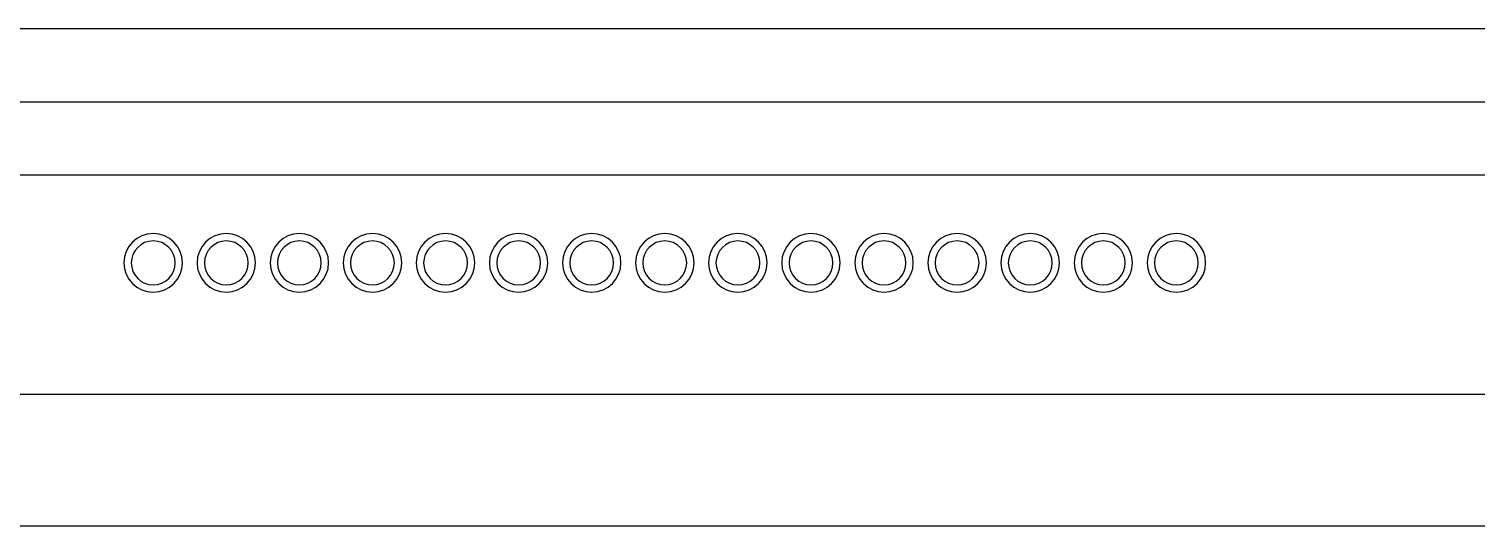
# Model space of a CAD drawing. Extents: x 248532 to 249232, y 311486 to 312786.
# Drawn here: x 249037.8 to 249136.8, y 311738.4 to 311772.4 of the extents above; entities that cross this region are included whole.
import ezdxf

# ---------------------------------------------------------------- set-up
doc = ezdxf.new("R2010")
doc.units = 0
doc.header["$MEASUREMENT"] = 0
doc.layers.add('PV-115', color=7, linetype='Continuous')

# ---------------------------------------------------------------- blocks, each defined once
blk = doc.blocks.new('Manufacturer光辉PartName智能照明控制模块Series12位ShellFrameLimitingCurrentRemarkPartTypeMinCurrent0MaxCurrent0PolesMinPower0MaxPower0LibType2DelFlgfalseUpdateDate')
at = {"layer": 'PV-115'}
for p, q in [((108, -18), (-108, -18)), ((108, -23), (-108, -23)), ((108, -28), (-108, -28)), ((108, -43), (-108, -43)), ((108, -52), (-108, -52))]:
    blk.add_line(p, q, dxfattribs=at)
for centre, radius, start, end in [((-13, -34), 2, 0, 180), ((-13, -34), 1.5, 0, 180), ((-8, -34), 2, 0, 180), ((-8, -34), 1.5, 0, 180), ((-3, -34), 2, 0, 180), ((-3, -34), 1.5, 0, 180), ((2, -34), 2, 0, 180), ((2, -34), 1.5, 0, 180), ((7, -34), 2, 0, 180), ((7, -34), 1.5, 0, 180), ((12, -34), 2, 0, 180), ((12, -34), 1.5, 0, 180), ((17, -34), 2, 0, 180), ((17, -34), 1.5, 0, 180), ((22, -34), 2, 0, 180), ((22, -34), 1.5, 0, 180), ((27, -34), 2, 0, 180), ((27, -34), 1.5, 0, 180), ((32, -34), 2, 0, 180), ((32, -34), 1.5, 0, 180), ((37, -34), 2, 0, 180), ((37, -34), 1.5, 0, 180), ((42, -34), 2, 0, 180), ((42, -34), 1.5, 0, 180), ((47, -34), 2, 0, 180), ((47, -34), 1.5, 0, 180), ((52, -34), 2, 0, 180), ((52, -34), 1.5, 0, 180), ((57, -34), 2, 0, 180), ((57, -34), 1.5, 0, 180), ((-13, -34), 2, 180, 0), ((-13, -34), 1.5, 180, 0), ((-8, -34), 2, 180, 0), ((-8, -34), 1.5, 180, 0), ((-3, -34), 2, 180, 0), ((-3, -34), 1.5, 180, 0), ((2, -34), 2, 180, 0), ((2, -34), 1.5, 180, 0), ((7, -34), 2, 180, 0), ((7, -34), 1.5, 180, 0), ((12, -34), 2, 180, 0), ((12, -34), 1.5, 180, 0), ((17, -34), 2, 180, 0), ((17, -34), 1.5, 180, 0), ((22, -34), 2, 180, 0), ((22, -34), 1.5, 180, 0), ((27, -34), 2, 180, 0), ((27, -34), 1.5, 180, 0), ((32, -34), 2, 180, 0), ((32, -34), 1.5, 180, 0), ((37, -34), 2, 180, 0), ((37, -34), 1.5, 180, 0), ((42, -34), 2, 180, 0), ((42, -34), 1.5, 180, 0), ((47, -34), 2, 180, 0), ((47, -34), 1.5, 180, 0), ((52, -34), 2, 180, 0), ((52, -34), 1.5, 180, 0), ((57, -34), 2, 180, 0), ((57, -34), 1.5, 180, 0)]:
    blk.add_arc(centre, radius, start, end, dxfattribs=at)

msp = doc.modelspace()

# ---------------------------------------------------------------- block references
msp.add_blockref('Manufacturer光辉PartName智能照明控制模块Series12位ShellFrameLimitingCurrentRemarkPartTypeMinCurrent0MaxCurrent0PolesMinPower0MaxPower0LibType2DelFlgfalseUpdateDate', (249059.293, 311790.385))

doc.saveas('drawing.dxf')
